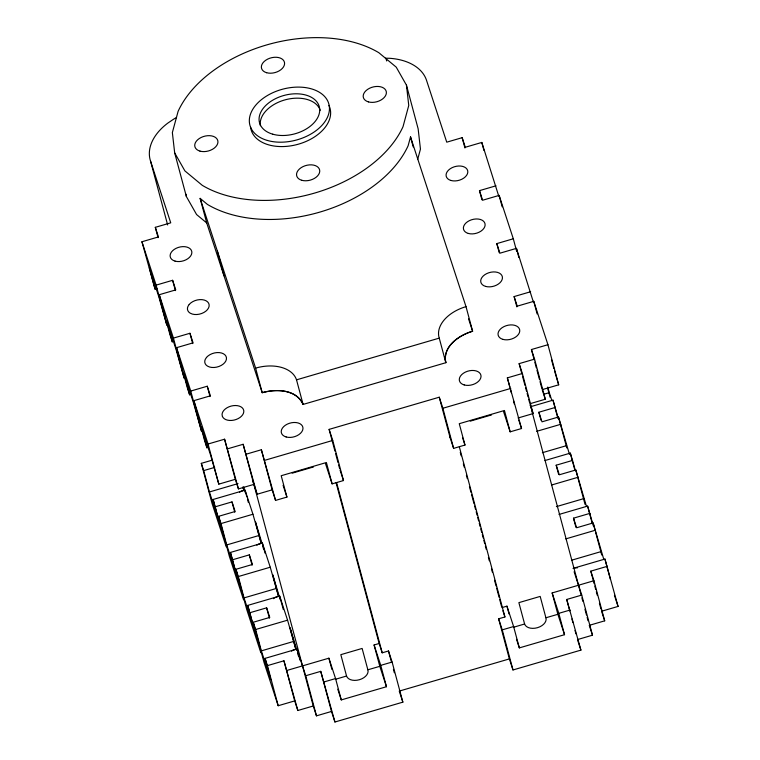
<?xml version="1.0" encoding="UTF-8"?>
<svg xmlns="http://www.w3.org/2000/svg" width="760" height="760" viewBox="0 0 760 760"><rect width="100%" height="100%" fill="white"/><g stroke="black" fill="none" stroke-linecap="round" stroke-linejoin="round"><path stroke-width="1.14" d="M410.523 136.895L408.12 145.768A120.773 77.795 -15 0 1 207.404 204.411L200.127 198.369L206.72 222.956L262.209 392.702C275.937 388.749 296.58 389.11 303.098 404.424L445.844 362.71C442.168 346.522 459.078 335.122 472.606 331.227L466.013 306.641L410.523 136.895L413.221 146.956M417.715 159.239L420.451 149.121L418.142 128.81L406.448 85.158L396.235 67.155L378.822 52.696A120.773 77.795 -15 0 0 178.106 111.34L172.358 132.572L174.677 152.883L186.371 196.536L196.583 214.538L206.72 222.956M335.702 679.212L346.55 676.029A11.105 7.154 -15 0 0 359.423 679.716A11.105 7.154 -15 0 0 367.859 669.797L379.8 666.33L386.469 686.717L341.278 699.922L337.772 689.197M513.75 627.19L524.6 623.998A11.105 7.154 -15 0 0 537.481 627.684A11.105 7.154 -15 0 0 545.908 617.775L557.859 614.298L564.528 634.695L519.336 647.9L516.524 639.312M158.07 237.652L155.306 227.335L170.734 222.832L150.508 160.968A56.401 36.328 -15 0 1 167.78 123.13L173.48 119.272A56.401 36.328 -15 0 1 176.529 117.505M498.75 196.127L481.811 142.443L465.3 147.259L462.166 137.674L446.747 142.177L426.522 80.313A56.401 36.328 -15 0 0 389.671 58.292L385.443 58.206M157.263 288.477L155.059 289.123L141.939 241.756L158.441 236.93L155.306 227.335M141.939 241.756L156.114 285.123L172.625 280.307L175.759 289.892L159.258 294.719L170.002 334.827L172.377 342.085L166.649 320.729L176.082 349.591L184.177 378.204L173.432 338.095L159.258 294.719M481.945 199.804L479.484 190.636L495.995 185.81M516.686 251.389L513.304 238.782L499.13 195.405L482.619 200.232L479.484 190.636M173.432 338.095L189.943 333.269L193.078 342.865L176.567 347.681L187.321 387.79L189.686 395.048L183.968 373.692L193.401 402.553L201.495 431.167L190.75 391.058L176.567 347.681M499.253 252.776L496.803 243.608L513.304 238.782M533.387 302.062L516.439 248.368L499.938 253.194L496.803 243.608M190.75 391.058L207.252 386.232L210.387 395.827L193.886 400.653L204.63 440.762L207.005 448.02L201.286 426.664L210.719 455.515L218.814 484.139L235.315 479.313L238.45 488.898L253.878 484.395M516.876 306.888L514.111 296.571L530.622 291.745M529.891 403.74L545.309 399.237L542.174 389.642L558.686 384.826L547.941 344.717L533.758 301.34L517.246 306.156L514.111 296.571M200.127 198.369L255.626 368.115A35.255 22.705 -15 0 1 296.514 379.838L439.251 338.124A35.255 22.705 -15 0 1 466.013 306.641M193.886 400.653L208.059 444.02L224.57 439.204L238.45 488.898M534.194 359.851L531.43 349.534L547.941 344.717M227.706 448.789L243.133 444.286L257.099 494.247L272.118 489.858L275.566 500.403L286.928 497.078L281.2 475.722L326.391 462.517L332.12 483.873L343.482 480.548L332.738 440.439L329.118 429.381L439.251 397.204L442.871 408.262L453.615 448.372L464.977 445.046L459.258 423.69L504.45 410.485L510.169 431.841L521.54 428.526L507.347 377.872L522.357 373.483L533.111 413.592L518.092 417.981M521.901 373.948L519.137 363.631L534.565 359.128L545.309 399.237M256.88 545.177A11.105 7.154 -15 0 1 261.183 543.219L252.938 514.244L245.052 490.143L213.123 499.472L226.243 546.839L212.059 503.462L201.314 463.353L212.315 460.132M246.354 454.138L261.364 449.749L275.566 500.403M201.314 463.353L203.689 470.611L214.7 467.39M264.812 460.284L332.738 440.439M442.871 408.262L510.786 388.417M203.689 470.611L209.409 491.967L238.041 483.607M543.78 394.269L549.281 392.654L551.827 400.425M292.191 473.176L313.5 466.953M470.25 421.154L491.558 414.922M530.974 406.59L552.995 400.159L558.438 418.874M215.498 506.73L231.999 501.904L235.134 511.499L218.633 516.315L229.377 556.434L243.561 599.802L230.441 552.434L262.371 543.106L270.247 567.216L278.492 596.192A11.105 7.154 -15 0 0 273.467 598.652M541.015 420.261L538.859 412.243L555.37 407.417M569.506 454.499L558.505 417.002L541.994 421.828L538.859 412.243M218.633 516.315L221.008 523.573L252.938 514.244M536.655 431.338L560.88 424.26M221.008 523.573L226.727 544.929L258.656 535.6M542.374 452.703L566.599 445.626M544.986 460.522L570.313 453.122L575.443 470.697M232.807 559.692L249.318 554.866L252.453 564.461L235.942 569.288L246.696 609.396L260.87 652.774L247.751 605.397L279.68 596.068L287.565 620.179L295.811 649.154A11.105 7.154 -15 0 0 291.517 651.111M558.638 474.373L556.178 465.205L572.679 460.38M586.454 506.359L575.823 469.974L559.312 474.791L556.178 465.205M235.942 569.288L238.317 576.545L270.247 567.216M551.769 484.956L578.189 477.233M238.317 576.545L244.045 597.901L275.975 588.572M556.386 506.635L583.917 498.589M558.999 514.453L587.622 506.094L593.38 525.958M250.126 612.655L266.637 607.839L269.772 617.424L253.26 622.25L264.005 662.359L278.188 705.736L294.699 700.91L297.834 710.505L313.253 705.992L316.474 715.844L331.493 711.455L334.941 722L402.857 702.154L392.112 662.045L388.493 650.978L382.204 652.821L379.154 643.492L336.034 482.543M575.947 527.336L573.496 518.168L589.997 513.351M603.772 559.322L593.133 522.937L576.631 527.763L573.496 518.168M253.26 622.25L255.635 629.508L287.565 620.179M565.782 538.887L595.508 530.195M255.635 629.508L261.354 650.864L293.284 641.535M571.501 560.244L601.226 551.551M261.354 650.864L270.788 679.725L265.069 658.369L296.998 649.04L305.729 675.735L316.474 715.844M573.011 568.385L604.941 559.056L618.061 606.423L601.559 611.249L604.694 620.834L589.266 625.347L592.486 635.198L577.467 639.587M265.069 658.369L267.444 665.627L283.945 660.801L297.834 710.505M594.187 583.746L590.805 571.14L607.316 566.314M287.08 670.396L328.89 658.179L335.559 678.566L341.278 699.922M379.8 666.33L374.081 644.974L379.154 643.492M501.875 607.63L506.948 606.147L513.608 626.544L519.336 647.9M557.859 614.298L552.14 592.942L593.94 580.725L604.694 620.834M592.486 635.198L581.742 595.08L566.722 599.469L580.915 650.123L512.99 669.968L509.381 658.91L498.626 618.801L504.925 616.958L459.353 446.889M305.729 675.735L320.748 671.346L334.941 722M324.188 681.891L335.559 678.566M374.081 644.974L380.75 665.361L392.112 662.045M498.626 618.801L502.246 629.859L513.608 626.544M552.14 592.942L558.799 613.339L570.171 610.014M509.381 658.91L399.247 691.096L402.857 702.154M174.677 152.883L184.889 170.886L202.293 185.345A120.773 77.795 -15 0 0 403.019 126.701L408.756 105.469L406.448 85.158M243.143 488.081L243.865 490.257A11.105 7.154 -15 0 0 239.571 492.214M558.686 384.826L554.505 370.823M614.422 595.298L618.061 606.423M531.43 349.534L534.565 359.128M590.805 571.14L593.94 580.725M519.137 363.631L522.357 373.483M530.242 404.842L533.111 413.592M574.114 571.758L581.742 595.08M518.776 420.09L521.54 428.526M503.509 411.454L510.169 431.841M577.809 640.642L580.915 650.123M468.559 318.858L472.606 331.227C459.24 335.141 442.149 346.74 445.844 362.71L439.251 338.124M462.526 437.541L464.977 445.046M450.005 437.313L453.615 448.372M502.892 610.745L504.925 616.958M340.034 470.012L343.482 480.548M325.451 463.486L332.12 483.873M283.072 485.269L286.928 497.078M252.405 479.902L257.099 494.247M209.409 491.967L218.842 520.828L213.123 499.472M226.727 544.929L236.16 573.79L230.441 552.434M244.045 597.901L253.479 626.762L247.751 605.397M551.494 359.584L553.897 368.572M604.941 559.056L610.365 579.291M533.758 301.34L537.13 313.947M593.133 522.937L594.975 529.815M595.593 532.105L601.73 555.028M587.622 506.094L592.144 522.947M516.439 248.368L518.899 257.535M575.823 469.974L585.029 504.355M570.313 453.122L574.531 468.863M499.13 195.405L502.198 206.862M558.505 417.002L566.798 447.953M552.995 400.159L557.811 418.142M547.779 387.04L549.281 392.654M481.811 142.443L483.958 150.461M547.637 388.103L550.097 397.271M534.812 362.14L536.341 367.868M536.959 370.167L539.41 379.335M540.028 381.624L541.87 388.502M594.795 586.036L595.716 589.475M596.334 591.764L597.255 595.203M599.403 603.221L600.942 608.959M462.166 137.674L464.93 147.982M522.519 376.238L524.98 385.405M525.587 387.704L526.509 391.134M527.126 393.433L528.048 396.872M528.656 399.161L529.577 402.601M530.195 404.89L531.116 408.31M531.725 410.59L581.286 595.545M581.894 597.844L582.815 601.283M584.972 609.301L586.501 615.03M587.119 617.319L588.04 620.758M507.347 377.872L509.798 387.04M510.416 389.329L511.337 392.768M513.484 400.795L514.406 404.234M566.722 599.469L569.791 610.936M571.938 618.953L572.859 622.392M575.016 630.42L575.938 633.85M558.799 613.339L564.528 634.695M545.908 617.775L540.189 596.41L518.88 602.642L524.6 623.998M386.099 58.738L386.697 60.98M506.948 606.147L509.058 614.014M460.275 452.39L461.197 455.82M463.334 463.809L464.255 467.229M466.393 475.228L467.315 478.648M469.452 486.637L470.981 492.347M471.589 494.627L474.041 503.756M474.648 506.046L475.57 509.466M476.178 511.746L477.099 515.175M477.707 517.456L478.629 520.885M479.237 523.165L480.159 526.585M480.766 528.875L481.688 532.294M482.296 534.575L483.217 538.004M483.825 540.284L484.747 543.714M485.355 545.994L486.276 549.413M488.414 557.403L489.336 560.832M491.473 568.822L492.394 572.242M494.532 580.241L496.061 585.941M496.669 588.231L499.12 597.36M499.728 599.64L501.562 606.489M502.246 629.859L512.99 669.968M439.251 397.204L450.167 437.827M329.118 429.381L334.951 451.155M335.569 453.445L338.029 462.612M338.637 464.911L339.558 468.35M388.493 650.978L391.257 661.295M393.414 669.322L394.335 672.761M336.632 482.742L382.204 652.821M380.75 665.361L386.469 686.717M296.514 379.838L303.098 404.424C296.21 389.32 276.222 388.721 262.209 392.702L255.626 368.115M367.859 669.797L362.13 648.442L340.822 654.664L346.55 676.029M328.89 658.179L331.901 669.417M217.398 251.19L223.991 275.804M261.364 449.749L272.118 489.858M320.748 671.346L331.493 711.455M243.133 444.286L313.253 705.992M296.998 649.04L300.01 660.278M296.941 650.399L290.092 627.798L295.811 649.154M297.549 652.64L298.452 656.013M279.68 596.068L283.299 609.558M280.231 599.678L272.773 574.826L278.492 596.192M262.371 543.106L265.078 553.223M262.01 543.343L255.455 521.864L261.183 543.219M262.618 545.585L263.52 548.957M245.052 490.143L246.858 496.888M247.465 499.13L248.368 502.502M243.798 486.998L245.299 492.622M242.962 486.884L243.865 490.257M150.508 160.968L167.656 224.96M224.57 439.204L235.315 479.313M283.945 660.801L294.699 700.91M207.252 386.232L210.016 396.549M266.637 607.839L269.401 618.146M189.943 333.269L192.707 343.587M249.318 554.866L252.083 565.183M172.625 280.307L175.389 290.615M231.999 501.904L234.764 512.221M208.059 444.02L218.814 484.139M267.444 665.627L278.188 705.736M156.114 285.123L166.868 325.242L158.773 296.618L149.34 267.767L155.059 289.123M186.114 194.284L186.371 196.536M328.938 105.421A40.888 26.343 -15 0 1 297.892 144.324A40.888 26.343 -15 0 1 250.591 127.12M260.376 125.675A30.951 19.94 -15 0 1 285.922 99.626A30.951 19.94 -15 0 1 320.255 110.343M574.598 567.948A11.105 7.154 -15 0 1 577.391 567.872M189.202 304.456L187.967 306.356A11.105 7.154 -15 0 0 190.19 313.167L192.346 314.079A11.105 7.154 -15 0 0 207.413 309.672A11.105 7.154 -15 0 0 204.269 300.058A11.105 7.154 -15 0 0 189.202 304.456M206.511 357.418L205.276 359.328A11.105 7.154 -15 0 0 207.508 366.13L209.655 367.042A11.105 7.154 -15 0 0 224.722 362.644A11.105 7.154 -15 0 0 221.578 353.02A11.105 7.154 -15 0 0 206.511 357.418M222.423 416.49L222.053 414.656A11.105 7.154 -15 0 1 237.538 405.688A11.105 7.154 -15 0 1 239.932 417.525A11.105 7.154 -15 0 1 222.423 416.49M368.429 101.887A11.847 7.628 -15 0 0 386.374 93.081A11.847 7.628 -15 0 0 369.55 88.264A11.847 7.628 -15 0 0 368.429 101.887M272.773 134.197A30.951 19.94 -15 0 0 319.675 111.169A30.951 19.94 -15 0 0 275.709 98.572A30.951 19.94 -15 0 0 272.773 134.197M301.786 180.291A11.847 7.628 -15 0 0 319.732 171.475A11.847 7.628 -15 0 0 302.908 166.659A11.847 7.628 -15 0 0 301.786 180.291M199.975 151.116A11.847 7.628 -15 0 0 217.93 142.3A11.847 7.628 -15 0 0 201.105 137.484A11.847 7.628 -15 0 0 199.975 151.116M266.617 72.713A11.847 7.628 -15 0 0 284.572 63.906A11.847 7.628 -15 0 0 267.738 59.08A11.847 7.628 -15 0 0 266.617 72.713M267.434 140.467A40.888 26.343 -15 0 0 329.403 110.057A40.888 26.343 -15 0 0 271.32 93.413A40.888 26.343 -15 0 0 267.434 140.467M175.028 261.108A11.105 7.154 -15 0 0 191.852 252.852A11.105 7.154 -15 0 0 176.082 248.33A11.105 7.154 -15 0 0 175.028 261.108M502.93 339.378A11.105 7.154 -15 0 0 519.755 331.123A11.105 7.154 -15 0 0 503.984 326.601A11.105 7.154 -15 0 0 502.93 339.378M485.611 286.406A11.105 7.154 -15 0 0 502.436 278.151A11.105 7.154 -15 0 0 486.666 273.628A11.105 7.154 -15 0 0 485.611 286.406M468.293 233.443A11.105 7.154 -15 0 0 485.117 225.188A11.105 7.154 -15 0 0 469.347 220.666A11.105 7.154 -15 0 0 468.293 233.443M450.984 180.481A11.105 7.154 -15 0 0 467.808 172.216A11.105 7.154 -15 0 0 452.038 167.703A11.105 7.154 -15 0 0 450.984 180.481M464.198 384.94A11.105 7.154 -15 0 0 481.023 376.684A11.105 7.154 -15 0 0 465.253 372.162A11.105 7.154 -15 0 0 464.198 384.94M286.14 436.962A11.105 7.154 -15 0 0 302.964 428.706A11.105 7.154 -15 0 0 287.195 424.184A11.105 7.154 -15 0 0 286.14 436.962"/></g></svg>
